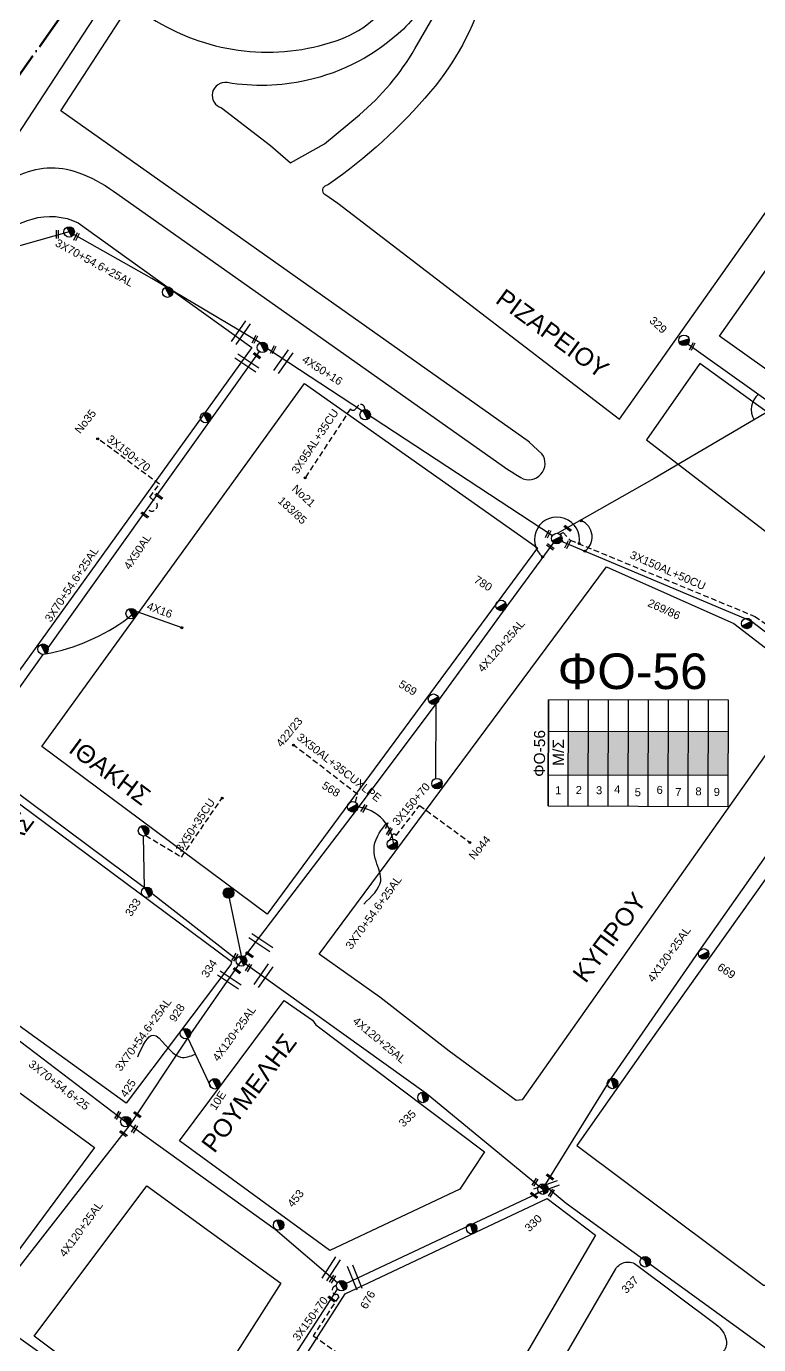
# Model space of a CAD drawing. Header units: millimetres. Extents: x 2999 to 5218, y 1863 to 2903.
# Drawn here: x 4376.2 to 4541, y 2118.5 to 2415.1 of the extents above; entities that cross this region are included whole.
import ezdxf
from ezdxf.enums import TextEntityAlignment as Align

# ---------------------------------------------------------------- set-up
doc = ezdxf.new("R2010")
doc.units = ezdxf.units.MM
doc.header["$LTSCALE"] = 0.5
doc.linetypes.add('ACAD_ISO04W100', pattern=[30, 24, -3, 0, -3])
doc.linetypes.add('DASHED', pattern=[19.05, 12.7, -6.35])
for name, color, linetype in [('Άγνωστα', 7, 'Continuous'), ('Ασφαλειοκιβώτια Χ.Τ 9 αναχωρήσεων', 7, 'Continuous'), ('Γυμνά εναέρια ΧΤ (3Φ)   3x50+35CU', 7, 'Continuous'), ('Γυμνά εναέρια ΧΤ (3Φ)   4x50AL', 7, 'Continuous'), ('Γυμνά εναέρια ΧΤ και ΦΟΠ (3Φ)   4x50+16AL', 7, 'Continuous'), ('Εναέρια παροχή ΧΤ 4x16', 7, 'SYN_LINE'), ('Εναέρια ΧΤ 4Χ120+25AL', 7, 'SYN_LINE'), ('Επιγραφές - Σχήματα', 7, 'Continuous'), ('Καλώδια ΧΤ   3x150+70AL', 7, 'DASHED'), ('Καλώδια ΧΤ   3x150AL+50CU', 7, 'DASHED'), ('Μηχανική τομή', 7, 'Continuous'), ('Στύλος Ξύλινος', 7, 'Continuous'), ('Στύλος Ξύλινος @ 1', 7, 'Continuous'), ('Στύλος ΦΜ', 7, 'Continuous'), ('Στύλος ΦΜ @ 1', 7, 'Continuous'), ('Συνδέσεις', 7, 'Continuous'), ('Συνεστραμμένα ΧΤ   3x70+54.6+25 AL', 7, 'SYN_LINE'), ('Τομή', 7, 'Continuous'), ('Υπόβαθρο ΔΕΗ', 7, 'Continuous'), ('Υπόγεια καλώδια Παροχών ΧΤ   4x50AL', 7, 'DASHED')]:
    doc.layers.add(name, color=color, linetype=linetype)
doc.styles.add('arial', font='ARIAL.TTF')
doc.styles.get("Standard").update_dxf_attribs({"font": 'ARIAL.TTF'})
doc.linetypes.add('SYN_LINE', pattern='A,0.5,-0.0001,["/\\/\\/\\/",Standard,S=0.1,R=0,X=0,Y=-0.05],-0.25', length=0.7501)

# ---------------------------------------------------------------- blocks, each defined once
blk = doc.blocks.new('ΑΣΦΑΛΕΙΟΚΙΒΩΤΙΟ ΥΠΟΣΤΑΘΜΟΥ 9 ΑΝΑΧΩΡΗΣΕΩΝ')
at = {"layer": 'Ασφαλειοκιβώτια Χ.Τ 9 αναχωρήσεων', "ltscale": 40}
for p, q in [((-23.8, 40.36), (24.02, 40.36)), ((-9.72, 40.36), (-9.72, -40.64)), ((9.94, 40.36), (9.94, -40.64)), ((-23.8, 31.36), (24.02, 31.36)), ((-23.8, 22.36), (24.02, 22.36)), ((-23.8, 13.36), (24.02, 13.36)), ((-23.8, 4.36), (24.02, 4.36)), ((-23.8, -4.64), (24.02, -4.64)), ((-23.8, -13.64), (24.02, -13.64)), ((-23.8, -22.64), (24.02, -22.64)), ((-23.8, -31.64), (24.02, -31.64))]:
    blk.add_line(p, q, dxfattribs=at)
at = {"layer": 'Ασφαλειοκιβώτια Χ.Τ 9 αναχωρήσεων'}
blk.add_lwpolyline([(-23.8, -40.64), (24.02, -40.64), (24.02, 40.36), (-23.8, 40.36)], close=True, dxfattribs=at)
for s, p in [('1', (-18.54, 37.25)), ('2', (-18.39, 27.98)), ('3', (-18.45, 18.85)), ('4', (-17.96, 10.67)), ('5', (-19.3, 1.44)), ('6', (-18.25, -8.4)), ('7', (-19.23, -16.79)), ('8', (-18.84, -25.86)), ('9', (-19.09, -34.08))]:
    blk.add_text(s, height=3.6, rotation=270, dxfattribs=at).set_placement(p)
at = {"layer": 'Ασφαλειοκιβώτια Χ.Τ 9 αναχωρήσεων', "ltscale": 40}
for tag, height, p in [('ΟΝΟΜΑ', 5, (-0.16, 44.31)), ('ΚΕΙΜΕΝΟ 1', 2, (17.06, 35.59)), ('ΚΕΙΜΕΝΟ 2', 2, (17.06, 26.88)), ('ΚΕΙΜΕΝΟ 3', 2, (17.06, 17.69)), ('ΚΕΙΜΕΝΟ 4', 2, (17.06, 8.71)), ('ΚΕΙΜΕΝΟ 5', 2, (17.06, -0.13)), ('ΚΕΙΜΕΝΟ 6', 2, (17.06, -9.05)), ('ΚΕΙΜΕΝΟ 7', 2, (17.06, -18.13)), ('ΚΕΙΜΕΝΟ 8', 2, (17.06, -26.85)), ('ΚΕΙΜΕΝΟ 9', 2, (17.06, -35.99)), ('ΣΧ', 2, (-0.1, -42.64))]:
    blk.add_attdef(tag, text='', height=height, dxfattribs=at).set_placement(p, align=Align.MIDDLE_CENTER)
blk = doc.blocks.new('ΜΗΧΑΝΙΚΗ ΤΟΜΗ')
at = {"layer": 'Μηχανική τομή', "ltscale": 40}
for p, q in [((-1.89, 0.78), (1.89, 0.78)), ((1.89, 0), (-1.89, 0))]:
    blk.add_line(p, q, dxfattribs=at)
blk = doc.blocks.new('ΤΟΜΗ')
at = {"layer": 'Τομή', "ltscale": 40}
for p, q in [((-5.68, 0), (5.68, 0)), ((5.68, -2.33), (-5.68, -2.33))]:
    blk.add_line(p, q, dxfattribs=at)
blk = doc.blocks.new('ΥΠΑΡΧΩΝ ΤΣΙΜΕΝΤΕΝΙΟΣ ΣΤΥΛΟΣ')
at = {"layer": 'Στύλος ΦΜ'}
blk.add_hatch(color=7, dxfattribs=at).paths.add_polyline_path([(-1.29, -2.28, 0.574793), (2.62, 0, 0.268822), (1.3, 2.27)])
at = {"layer": 'Στύλος ΦΜ', "color": 7}
blk.add_line((-1.29, -2.28), (1.3, 2.27), dxfattribs=at)
blk.add_circle((0, 0), 2.62, dxfattribs=at)
at = {"layer": 'Στύλος ΦΜ', "flags": 4}
for tag, p in [('ΤΥΠΟΣ', (-4.91, 3.03)), ('ΑΡΙΘΜΟΣ', (-4.68, 8.05))]:
    blk.add_attdef(tag, p, '', height=4, dxfattribs=at)
blk = doc.blocks.new('ΥΠΑΡΧΩΝ ΞΥΛΙΝΟΣ ΣΤΥΛΟΣ')
at = {"layer": 'Στύλος Ξύλινος'}
h = blk.add_hatch(color=7, dxfattribs=at)
h.paths.add_polyline_path([(-2.62, 0, 0.270008), (-1.29, -2.28), (1.3, 2.27, 0.576266)])
h.paths.add_polyline_path([(-1.29, -2.28, 0.574793), (2.62, 0, 0.268822), (1.3, 2.27)])
at = {"layer": 'Στύλος Ξύλινος', "color": 7}
blk.add_line((-1.29, -2.28), (1.3, 2.27), dxfattribs=at)
blk.add_circle((0, 0), 2.62, dxfattribs=at)
at = {"layer": 'Στύλος Ξύλινος', "flags": 4}
for tag, p in [('ΑΡΙΘΜΟΣ', (-4.91, 8.6)), ('ΤΥΠΟΣ', (-4.85, 3.39))]:
    blk.add_attdef(tag, p, '', height=4, dxfattribs=at)
blk = doc.blocks.new('_ΣΥΝΔΕΣΗ')
at = {"layer": 'Συνδέσεις', "linetype": 'SYN_LINE', "ltscale": 40}
blk.add_hatch(color=256, dxfattribs=at).paths.add_polyline_path([(0.5, -0.01, 1), (-0.5, -0.01, 1)])
at = {"layer": 'Συνδέσεις'}
blk.add_circle((0, -0.01), 0.5, dxfattribs=at)

msp = doc.modelspace()

# ---------------------------------------------------------------- hatches: boundary and pattern name
at = {"layer": 'Ασφαλειοκιβώτια Χ.Τ 9 αναχωρήσεων', "ltscale": 40}
for color, points in [(2, [(4498.15, 2256.56), (4498.13, 2246.73), (4502.63, 2246.72), (4502.65, 2256.55)]), (30, [(4502.65, 2256.55), (4502.63, 2246.72), (4507.13, 2246.71), (4507.15, 2256.54)]), (27, [(4507.15, 2256.54), (4507.13, 2246.71), (4511.63, 2246.7), (4511.65, 2256.53)]), (151, [(4511.65, 2256.53), (4511.63, 2246.7), (4516.13, 2246.69), (4516.15, 2256.52)]), (1, [(4516.15, 2256.52), (4516.13, 2246.69), (4520.63, 2246.68), (4520.65, 2256.51)]), (6, [(4520.65, 2256.51), (4520.63, 2246.68), (4525.13, 2246.67), (4525.15, 2256.49)]), (173, [(4525.15, 2256.49), (4525.13, 2246.67), (4529.63, 2246.66), (4529.65, 2256.48)]), (133, [(4529.65, 2256.48), (4529.63, 2246.66), (4534.13, 2246.64), (4534.15, 2256.47)])]:
    msp.add_hatch(color=color, dxfattribs=at).paths.add_polyline_path(points)

# ---------------------------------------------------------------- linework, layer by layer
at = {"layer": 'Άγνωστα', "color": 151, "ltscale": 40}
msp.add_lwpolyline([(4430.48, 2342.61), (4494.58, 2300.52)], dxfattribs=at)
at = {"layer": 'Άγνωστα', "color": 151, "linetype": 'DASHED', "ltscale": 0.2}
for points in [[(4452.43, 2328.91), (4452.33, 2329.36, 0.555891), (4450.99, 2329.83, 0.090429), (4450.35, 2329.09, -0.543871), (4449.13, 2329.04), (4438.98, 2313.54)], [(4458.03, 2232.12), (4458.21, 2232.52, -0.01131), (4458.5, 2233.1, -0.648951), (4459.42, 2233.04), (4464.69, 2239.82), (4476.02, 2231.49)], [(4445.96, 2131.82), (4445.71, 2131.73, 0.722334), (4445.81, 2129.74, -0.544457), (4446.49, 2129.29)]]:
    msp.add_lwpolyline(points, format="xyb", dxfattribs=at)
at = {"layer": 'Άγνωστα', "color": 2, "linetype": 'DASHED', "ltscale": 0.2}
msp.add_lwpolyline([(4403.8, 2306.22, 0.934026), (4405.24, 2308.28, -0.080944), (4404.02, 2309.2), (4406.16, 2312.12), (4392.31, 2322.33)], format="xyb", dxfattribs=at)
at = {"layer": 'Άγνωστα', "color": 151, "linetype": 'DASHED', "ltscale": 0.2}
for points in [[(4450.26, 2240.52), (4450.77, 2242.29), (4436.34, 2253.4)], [(4446.49, 2129.29), (4440.79, 2120.52), (4450.67, 2113.54)]]:
    msp.add_lwpolyline(points, dxfattribs=at)
at = {"layer": 'Γυμνά εναέρια ΧΤ (3Φ)   3x50+35CU', "color": 173, "linetype": 'DASHED', "ltscale": 0.2}
msp.add_lwpolyline([(4403.11, 2233.07), (4411.12, 2228.22), (4420.27, 2241.46)], dxfattribs=at)
at = {"layer": 'Γυμνά εναέρια ΧΤ και ΦΟΠ (3Φ)   4x50+16AL', "color": 133, "ltscale": 40}
msp.add_lwpolyline([(4543.56, 2116.93), (4497.65, 2150.27), (4493.61, 2153.65), (4448.2, 2132.26)], dxfattribs=at)
at = {"layer": 'Εναέρια παροχή ΧΤ 4x16', "color": 2, "ltscale": 10}
msp.add_lwpolyline([(4399.18, 2282, -0.027088), (4400.87, 2283.52), (4411.21, 2279.82)], format="xyb", dxfattribs=at)
at = {"layer": 'Εναέρια παροχή ΧΤ 4x16', "color": 2, "ltscale": 20}
msp.add_lwpolyline([(4387.03, 2275.53), (4387.03, 2275.53)], close=True, dxfattribs=at)
at = {"layer": 'Εναέρια παροχή ΧΤ 4x16', "color": 151, "ltscale": 20}
msp.add_lwpolyline([(4468.34, 2245.89), (4468.39, 2262.7)], dxfattribs=at)
at = {"layer": 'Εναέρια ΧΤ 4Χ120+25AL', "color": 2, "linetype": 'SYN_LINE', "ltscale": 20}
for points in [[(4493.05, 2154.5), (4507.77, 2178.4), (4527.62, 2207.07), (4552.93, 2243.11), (4566.52, 2260.57)], [(4424.62, 2204.84), (4466.16, 2175.06), (4492.45, 2153.49)]]:
    msp.add_lwpolyline(points, dxfattribs=at)
at = {"layer": 'Επιγραφές - Σχήματα', "color": 1, "linetype": 'ACAD_ISO04W100', "lineweight": 60, "ltscale": 0.8}
msp.add_lwpolyline([(5041.82, 2232.51), (4798.19, 2368.57), (4781.43, 2390.55), (4740.07, 2409.38), (4682.54, 2441.8), (4472.55, 2543.03), (4384.7, 2418.33), (4326.09, 2335.44), (4175.84, 2140), (3986.1, 1885.36)], dxfattribs=at)
at = {"layer": 'Επιγραφές - Σχήματα', "ltscale": 0.2}
for centre, radius, start, end in [((4543.72, 2328.91), 4.41, 129.1251, 211.3936), ((4495.58, 2299.65), 5.06, 349.8712, 230.5605), ((4499.55, 2300.24), 3.95, 303.0246, 67.6095)]:
    msp.add_arc(centre, radius, start, end, dxfattribs=at)
at = {"layer": 'Επιγραφές - Σχήματα', "color": 7, "linetype": 'Continuous', "ltscale": 20}
for points in [[(4452.12, 2217.63), (4455.94, 2222.8), (4455.28, 2233), (4457.57, 2235.85), (4456.98, 2234.64)], [(4401.3, 2183.29), (4404.76, 2188.15), (4410.91, 2183.17), (4414.24, 2183.86)]]:
    msp.add_spline(points, degree=3, dxfattribs=at)
at = {"layer": 'Καλώδια ΧΤ   3x150+70AL', "color": 5, "ltscale": 40}
msp.add_lwpolyline([(4419.32, 2089.1), (4437.47, 2117.41), (4446.26, 2130.98)], dxfattribs=at)
at = {"layer": 'Καλώδια ΧΤ   3x150AL+50CU', "color": 1, "linetype": 'SYN_LINE', "ltscale": 20}
msp.add_lwpolyline([(4524.03, 2344.38), (4544.89, 2329.52), (4517.48, 2313.41), (4495.62, 2301.04)], dxfattribs=at)
at = {"layer": 'Καλώδια ΧΤ   3x150AL+50CU', "color": 151, "ltscale": 0.2}
msp.add_lwpolyline([(4496.21, 2300.85), (4496.98, 2301.24), (4498.56, 2299.52), (4540.11, 2282.36), (4570.08, 2261.18), (4572.22, 2261.05, -0.496125), (4573.66, 2258.89, 0.044253)], format="xyb", dxfattribs=at)
at = {"layer": 'Καλώδια ΧΤ   3x150AL+50CU', "color": 1, "linetype": 'Continuous', "ltscale": 0.2}
msp.add_lwpolyline([(4496.67, 2299.48), (4496.9, 2299.14), (4539.33, 2281.3), (4565.74, 2261.13)], dxfattribs=at)
at = {"layer": 'Συνεστραμμένα ΧΤ   3x70+54.6+25 AL', "color": 27, "linetype": 'SYN_LINE', "ltscale": 10}
msp.add_line((4412.56, 2187.44), (4417.74, 2176.41), dxfattribs=at)
at = {"layer": 'Συνεστραμμένα ΧΤ   3x70+54.6+25 AL', "color": 27, "ltscale": 20}
msp.add_line((4432.23, 2144.51), (4446.24, 2132.52), dxfattribs=at)
at = {"layer": 'Συνεστραμμένα ΧΤ   3x70+54.6+25 AL', "color": 30, "ltscale": 20}
msp.add_lwpolyline([(4428.8, 2343.93), (4404.47, 2358.38), (4385.86, 2368.86), (4368.02, 2363.88), (4341.85, 2339.83), (4319.34, 2315.56), (4305.89, 2296.05)], dxfattribs=at)
at = {"layer": 'Συνεστραμμένα ΧΤ   3x70+54.6+25 AL', "color": 2, "ltscale": 20}
for points in [[(4380.37, 2274.27), (4403.12, 2306.1), (4428.65, 2341.92)], [(4363.89, 2251.2), (4380.04, 2273.81)]]:
    msp.add_lwpolyline(points, dxfattribs=at)
at = {"layer": 'Συνεστραμμένα ΧΤ   3x70+54.6+25 AL', "color": 151, "linetype": 'SYN_LINE', "ltscale": 20}
msp.add_lwpolyline([(4424.62, 2204.84), (4450.52, 2238.74), (4468.39, 2262.7), (4483.92, 2284.03), (4495.56, 2299.86)], dxfattribs=at)
at = {"layer": 'Συνεστραμμένα ΧΤ   3x70+54.6+25 AL', "color": 173, "ltscale": 20}
for points in [[(4423.48, 2205.15), (4402.82, 2221.3), (4364.13, 2250.05), (4363.93, 2250.41)], [(4424.63, 2206.02), (4421.95, 2218.97)]]:
    msp.add_lwpolyline(points, dxfattribs=at)
at = {"layer": 'Συνεστραμμένα ΧΤ   3x70+54.6+25 AL', "color": 173, "ltscale": 10}
msp.add_lwpolyline([(4402.82, 2221.3), (4402.61, 2232.94)], dxfattribs=at)
at = {"layer": 'Συνεστραμμένα ΧΤ   3x70+54.6+25 AL', "color": 27, "ltscale": 20}
msp.add_lwpolyline([(4345.95, 2208.25), (4370.18, 2190.25), (4398.63, 2168.67), (4432.23, 2144.51)], dxfattribs=at)
at = {"layer": 'Συνεστραμμένα ΧΤ   3x70+54.6+25 AL', "color": 27, "linetype": 'SYN_LINE', "ltscale": 20}
msp.add_lwpolyline([(4366.62, 2125.7), (4399.58, 2167.98), (4412.56, 2187.44), (4424.62, 2204.84)], dxfattribs=at)
at = {"layer": 'Συνεστραμμένα ΧΤ   3x70+54.6+25 AL', "color": 6, "linetype": 'SYN_LINE', "ltscale": 20}
msp.add_lwpolyline([(4342.48, 2144.2), (4366.62, 2125.7), (4393.24, 2106.79), (4418.74, 2088.07)], dxfattribs=at)
at = {"layer": 'Συνεστραμμένα ΧΤ   3x70+54.6+25 AL', "color": 2, "ltscale": 20}
msp.add_arc((4372.36, 2318.4), 45.21, 280.4216, 306.3776, dxfattribs=at)
at = {"layer": 'Συνεστραμμένα ΧΤ   3x70+54.6+25 AL', "color": 151, "linetype": 'SYN_LINE', "ltscale": 10}
msp.add_arc((4449.8, 2230.46), 9.06, 4.687, 90.943, dxfattribs=at)
at = {"layer": 'Υπόβαθρο ΔΕΗ'}
for points in [[(4435.62, 2384.41), (4443.29, 2388.7), (4451.14, 2395.23, 0.088285), (4463.66, 2410.09), (4470.9, 2422.68), (4473.18, 2432.23), (4473.18, 2441.05, 0.141181), (4468.05, 2458.84, -0.039938), (4461.06, 2477.01, -0.078809), (4458.27, 2504.67), (4461.08, 2514.01, 0.61852), (4459.05, 2515.92), (4426.77, 2471.75)], [(4426.77, 2471.75, 0.673339), (4429.09, 2468.01, -0.055142), (4439.7, 2467.38, 0.065385), (4442.58, 2466.93, -0.149475), (4458.22, 2459.88), (4461.74, 2456.44), (4466.47, 2449.59), (4468.31, 2445.68, -0.090471), (4469.57, 2440.9, -0.096349), (4467.76, 2425.25, -0.127201), (4461.04, 2414.51, -0.135649), (4439.21, 2402.92, -0.096396), (4421.43, 2402.45, 0.948332), (4420.17, 2396.77), (4431.14, 2388.32), (4435.62, 2384.41)], [(4489.41, 2321.52), (4383.96, 2396.11), (4399.23, 2419.47), (4399.59, 2419.86), (4405.47, 2416.3, 0.220945), (4445.93, 2411.85, 0.180003), (4459.43, 2422.81, 0.213315), (4461.67, 2442.58, 0.239117), (4447.71, 2456.78, 0.139574), (4431.82, 2457.53), (4425.14, 2454.82), (4407.65, 2442.03), (4363.87, 2375.01, 0.924794), (4365.01, 2374.13, -0.014175), (4367.08, 2376.29, -0.077684), (4374.26, 2381.46, -0.208222), (4387.81, 2382.26, -0.066881), (4395.85, 2378.01), (4484.58, 2315.42, 0.023303), (4487.45, 2313.59, 0.812457), (4492.2, 2318.93), (4489.37, 2321.54)], [(4479.22, 2422.9, -0.105441), (4467.18, 2400.45, -0.065111), (4444.17, 2379.5, -0.091223), (4443.66, 2379.27, 0.660595), (4443.35, 2377.33), (4446.3, 2375.31), (4509.67, 2326.75), (4543.09, 2374.03), (4602.07, 2332.52), (4606.91, 2335.97), (4607.95, 2347.92), (4648.63, 2395.72), (4665.35, 2441.51)], [(4368.35, 2261.64), (4313.71, 2302.31), (4313.5, 2302.45, -0.329611), (4313.29, 2303.05, -0.059308), (4313.71, 2304), (4349.19, 2353.14), (4354.81, 2349.34), (4364.16, 2362.24, -0.163704), (4377.52, 2371.75, -0.189971), (4387.88, 2370.9), (4398.86, 2363.04), (4426.97, 2342.86), (4375.55, 2271.38), (4368.35, 2261.64)], [(4365.74, 2129.73), (4316.72, 2166.57), (4340.56, 2199.62), (4343.63, 2197.47), (4350.9, 2192.58), (4391.57, 2162.84), (4367.04, 2129.79, -0.47504), (4365.74, 2129.73, -3.02964)], [(4377.96, 2120.39), (4403.3, 2154.2), (4433.47, 2132.35), (4411.04, 2097.18, -0.355816), (4409.58, 2096.69), (4377.96, 2120.39)], [(4493.37, 2151.36), (4504.27, 2143.14), (4477.1, 2096.73), (4477.1, 2095.83), (4501.28, 2076.41), (4481.58, 2043.57), (4421.97, 2087.11, -0.355139), (4421.55, 2088.7), (4447.94, 2129.94), (4493.37, 2151.36)], [(4513.58, 2136.35), (4531.44, 2123.01, -0.178774), (4533.65, 2119.62, -0.222062), (4533.07, 2117), (4511.88, 2085.48), (4510.66, 2084.12, -0.329443), (4504.93, 2082.95), (4488.85, 2095.83, -0.396218), (4488.23, 2100.17), (4508.83, 2135.54, -0.4668), (4513.58, 2136.35, -92.152273)]]:
    msp.add_lwpolyline(points, format="xyb", dxfattribs=at)
for points in [[(4532.12, 2345.44), (4545.14, 2363.88), (4604.97, 2321.64), (4604.97, 2321.45), (4602.5, 2295.37), (4532.12, 2345.44)], [(4598.29, 2258.66), (4601.13, 2286.19), (4527.7, 2339.26), (4515.72, 2322.07), (4598.29, 2258.66)], [(4430.44, 2215.39), (4379.75, 2253.08), (4438.83, 2334.78), (4491.19, 2297.77), (4430.44, 2215.39)], [(4442.11, 2206.34), (4506.71, 2293.49), (4535.4, 2280.73), (4553.51, 2266.82), (4487.74, 2173.56), (4486.43, 2173.44), (4471.37, 2184.54), (4455.73, 2196.67), (4442.11, 2206.34)], [(4500.08, 2163.32), (4542.06, 2131.88), (4543, 2131.88), (4617.63, 2217.27), (4566.48, 2256.96), (4515.95, 2185.95), (4500.08, 2163.32)], [(4398.72, 2172.81), (4347.75, 2209.61), (4372.08, 2242.16), (4422.37, 2204.71), (4422.24, 2204.07), (4398.72, 2172.81)], [(4410.72, 2164.35), (4434.22, 2195.91), (4440.64, 2191.5), (4441.38, 2190.49), (4479.32, 2161.87), (4473.73, 2153.45), (4444.5, 2139.65), (4410.72, 2164.35)]]:
    msp.add_lwpolyline(points, dxfattribs=at)

# ---------------------------------------------------------------- block references
at = {"layer": 'Ασφαλειοκιβώτια Χ.Τ 9 αναχωρήσεων', "xscale": 0.4999999999999999, "yscale": 0.4999999999999999, "zscale": 0.4999999999999999, "rotation": 89.85802013586246}
msp.add_blockref('ΑΣΦΑΛΕΙΟΚΙΒΩΤΙΟ ΥΠΟΣΤΑΘΜΟΥ 9 ΑΝΑΧΩΡΗΣΕΩΝ', (4513.82, 2251.55), dxfattribs=at).add_auto_attribs({'ΟΝΟΜΑ': 'ΦΟ-56'})
at = {"layer": 'Μηχανική τομή'}
for p, xscale, yscale, zscale, rotation in [((4383.4, 2368.34), 0.4999999999999996, 0.4999999999999996, 0.4999999999999996, 91.5201943248876), ((4387.69, 2367.68), 0.4999999999999996, 0.4999999999999996, 0.4999999999999996, 62.72551710385088), ((4427.82, 2344.58), 0.4999999999999996, 0.4999999999999996, 0.4999999999999996, 62.72551710385088), ((4431.94, 2342.26), 0.4999999999999996, 0.4999999999999996, 0.4999999999999996, 62.72551710385088), ((4526.21, 2342.99), 0.4999999999999996, 0.4999999999999996, 0.4999999999999996, 62.72551710385088), ((4428.02, 2340.84), 0.4999999999999994, 0.4999999999999994, 0.4999999999999994, 323.4536695641671), ((4405.93, 2309.2), 0.4999999999999998, 0.4999999999999998, 0.4999999999999998, 323.4536695641672), ((4402.76, 2305.03), 0.5000000000000019, 0.5000000000000019, 0.5000000000000019, 323.4536695641668), ((4493.79, 2300.79), 0.4999999999999996, 0.4999999999999996, 0.4999999999999996, 62.72551710385088), ((4497.89, 2302.04), 0.4999999999999994, 0.4999999999999994, 0.4999999999999994, 323.4536695641671), ((4494, 2297.85), 0.4999999999999994, 0.4999999999999994, 0.4999999999999994, 323.4536695641671), ((4498.14, 2298.43), 0.4999999999999996, 0.4999999999999996, 0.4999999999999996, 62.72551710385088), ((4452.32, 2239.06), 0.4999999999999994, 0.4999999999999994, 0.4999999999999994, 58.8348111286886), ((4458.05, 2233.86), 0.4999999999999994, 0.4999999999999994, 0.4999999999999994, 58.8348111286886), ((4426.32, 2206.09), 0.4999999999999994, 0.4999999999999994, 0.4999999999999994, 323.4536695641671), ((4423.31, 2205.57), 0.4999999999999994, 0.4999999999999994, 0.4999999999999994, 58.8348111286886), ((4426.36, 2203.2), 0.4999999999999994, 0.4999999999999994, 0.4999999999999994, 58.8348111286886), ((4423.51, 2202.52), 0.4999999999999994, 0.4999999999999994, 0.4999999999999994, 323.4536695641671), ((4396.96, 2169.99), 0.4999999999999994, 0.4999999999999994, 0.4999999999999994, 58.8348111286886), ((4401.06, 2170.08), 0.4999999999999994, 0.4999999999999994, 0.4999999999999994, 323.4536695641671), ((4397.96, 2165.8), 0.4999999999999994, 0.4999999999999994, 0.4999999999999994, 323.4536695641671), ((4400.74, 2166.92), 0.4999999999999994, 0.4999999999999994, 0.4999999999999994, 58.8348111286886), ((4493.91, 2156.04), 0.4999999999999994, 0.4999999999999994, 0.4999999999999994, 323.4536695641671), ((4490.82, 2154.96), 0.4999999999999994, 0.4999999999999994, 0.4999999999999994, 58.8348111286886), ((4494.51, 2152.49), 0.4999999999999994, 0.4999999999999994, 0.4999999999999994, 58.8348111286886), ((4490.33, 2151.97), 0.4999999999999994, 0.4999999999999994, 0.4999999999999994, 323.4536695641671), ((4445.27, 2133.14), 0.4999999999999994, 0.4999999999999994, 0.4999999999999994, 58.8348111286886), ((4444.8, 2128.64), 0.4999999999999994, 0.4999999999999994, 0.4999999999999994, 323.4536695641671)]:
    msp.add_blockref('ΜΗΧΑΝΙΚΗ ΤΟΜΗ', p, dxfattribs=dict(at, xscale=xscale, yscale=yscale, zscale=zscale, rotation=rotation))
at = {"layer": 'Στύλος Ξύλινος @ 1', "ltscale": 40, "xscale": 0.4499999999998181, "yscale": 0.4499999999998181, "zscale": 0.4499999999998181}
msp.add_blockref('ΥΠΑΡΧΩΝ ΞΥΛΙΝΟΣ ΣΤΥΛΟΣ', (4421.71, 2220.12), dxfattribs=at)
at = {"layer": 'Στύλος ΦΜ @ 1', "ltscale": 40}
for p, xscale, yscale, zscale, rotation in [((4385.86, 2368.86), 0.4499999999998184, 0.4499999999998184, 0.4499999999998184, 56.80099436645325), ((4408.01, 2355.32), 0.4499999999998184, 0.4499999999998184, 0.4499999999998184, 56.80099436645325), ((4429.33, 2342.88), 0.4499999999998184, 0.4499999999998184, 0.4499999999998184, 56.80099436645325), ((4416.54, 2327.08), 0.4499999999998184, 0.4499999999998184, 0.4499999999998184, 56.80099436645325), ((4452.45, 2327.73), 0.4499999999998184, 0.4499999999998184, 0.4499999999998184, 56.80099436645325), ((4495.56, 2299.87), 0.4499999999998183, 0.4499999999998183, 0.4499999999998183, 326.3057712253537), ((4399.82, 2282.99), 0.4499999999998184, 0.4499999999998184, 0.4499999999998184, 56.80099436645325), ((4538.28, 2280.77), 0.4499999999998183, 0.4499999999998183, 0.4499999999998183, 326.3057712253537), ((4380, 2274.98), 0.4499999999998184, 0.4499999999998184, 0.4499999999998184, 56.80099436645325), ((4468.61, 2244.74), 0.4499999999998183, 0.4499999999998183, 0.4499999999998183, 326.3057712253537), ((4402.59, 2234.12), 0.4499999999998184, 0.4499999999998184, 0.4499999999998184, 56.80099436645325), ((4458.58, 2231.08), 0.4499999999998183, 0.4499999999998183, 0.4499999999998183, 326.3057712253537), ((4508.1, 2177.27), 0.4499999999998183, 0.4499999999998183, 0.4499999999998183, 46.02343482471476), ((4476.41, 2144.61), 0.4499999999998183, 0.4499999999998183, 0.4499999999998183, 46.02343482471476)]:
    msp.add_blockref('ΥΠΑΡΧΩΝ ΤΣΙΜΕΝΤΕΝΙΟΣ ΣΤΥΛΟΣ', p, dxfattribs=dict(at, xscale=xscale, yscale=yscale, zscale=zscale, rotation=rotation))
ref = msp.add_blockref('ΥΠΑΡΧΩΝ ΤΣΙΜΕΝΤΕΝΙΟΣ ΣΤΥΛΟΣ', (4524.17, 2344.47), dxfattribs=dict(at, xscale=0.4499999999998183, yscale=0.4499999999998183, zscale=0.4499999999998183, rotation=317.3022413635038))
ref.add_attrib('ΤΥΠΟΣ', '329', (4516.23, 2348.69), dxfattribs={"layer": 'Στύλος ΦΜ', "height": 1.8, "rotation": 317.3022, "flags": 4})
ref = msp.add_blockref('ΥΠΑΡΧΩΝ ΤΣΙΜΕΝΤΕΝΙΟΣ ΣΤΥΛΟΣ', (4483.04, 2284.81), dxfattribs=dict(at, xscale=0.4499999999998183, yscale=0.4499999999998183, zscale=0.4499999999998183, rotation=328.284201564049))
ref.add_attrib('ΤΥΠΟΣ', '780', (4476.74, 2290.13), dxfattribs={"layer": 'Στύλος ΦΜ', "height": 1.8, "rotation": 328.2842, "flags": 4})
ref = msp.add_blockref('ΥΠΑΡΧΩΝ ΤΣΙΜΕΝΤΕΝΙΟΣ ΣΤΥΛΟΣ', (4467.83, 2263.73), dxfattribs=dict(at, xscale=0.4499999999998183, yscale=0.4499999999998183, zscale=0.4499999999998183, rotation=328.284201564049))
ref.add_attrib('ΤΥΠΟΣ', '569', (4459.81, 2266.62), dxfattribs={"layer": 'Στύλος ΦΜ', "height": 1.8, "rotation": 328.2842, "flags": 4})
ref = msp.add_blockref('ΥΠΑΡΧΩΝ ΤΣΙΜΕΝΤΕΝΙΟΣ ΣΤΥΛΟΣ', (4449.65, 2239.52), dxfattribs=dict(at, xscale=0.4499999999998183, yscale=0.4499999999998183, zscale=0.4499999999998183, rotation=328.284201564049))
ref.add_attrib('ΤΥΠΟΣ', '568', (4442.52, 2243.82), dxfattribs={"layer": 'Στύλος ΦΜ', "height": 1.8, "rotation": 328.2842, "flags": 4})
ref = msp.add_blockref('ΥΠΑΡΧΩΝ ΤΣΙΜΕΝΤΕΝΙΟΣ ΣΤΥΛΟΣ', (4403.33, 2220.29), dxfattribs=dict(at, xscale=0.4499999999998184, yscale=0.4499999999998184, zscale=0.4499999999998184, rotation=56.80099436645325))
ref.add_attrib('ΤΥΠΟΣ', '333', (4399.82, 2214.66), dxfattribs={"layer": 'Στύλος ΦΜ', "height": 1.8, "rotation": 56.801, "flags": 4})
ref = msp.add_blockref('ΥΠΑΡΧΩΝ ΤΣΙΜΕΝΤΕΝΙΟΣ ΣΤΥΛΟΣ', (4528.61, 2206.43), dxfattribs=dict(at, xscale=0.4499999999998183, yscale=0.4499999999998183, zscale=0.4499999999998183, rotation=326.3057712253537))
ref.add_attrib('ΤΥΠΟΣ', '669', (4531.49, 2203.02), dxfattribs={"layer": 'Στύλος ΦΜ', "height": 1.8, "rotation": 326.3058, "flags": 4})
ref = msp.add_blockref('ΥΠΑΡΧΩΝ ΤΣΙΜΕΝΤΕΝΙΟΣ ΣΤΥΛΟΣ', (4424.62, 2204.84), dxfattribs=dict(at, xscale=0.4499999999998184, yscale=0.4499999999998184, zscale=0.4499999999998184, rotation=56.80099436645325))
ref.add_attrib('ΤΥΠΟΣ', '334', (4416.96, 2200.88), dxfattribs={"layer": 'Στύλος ΦΜ', "height": 1.8, "rotation": 56.801, "flags": 4})
ref = msp.add_blockref('ΥΠΑΡΧΩΝ ΤΣΙΜΕΝΤΕΝΙΟΣ ΣΤΥΛΟΣ', (4412.02, 2188.49), dxfattribs=dict(at, xscale=0.4499999999998184, yscale=0.4499999999998184, zscale=0.4499999999998184, rotation=56.80099436645325))
ref.add_attrib('ΤΥΠΟΣ', '928', (4409.71, 2190.92), dxfattribs={"layer": 'Στύλος ΦΜ', "height": 1.8, "rotation": 56.801, "flags": 4})
ref = msp.add_blockref('ΥΠΑΡΧΩΝ ΤΣΙΜΕΝΤΕΝΙΟΣ ΣΤΥΛΟΣ', (4398.62, 2168.67), dxfattribs=dict(at, xscale=0.4499999999998184, yscale=0.4499999999998184, zscale=0.4499999999998184, rotation=56.80099436645325))
ref.add_attrib('ΤΥΠΟΣ', '425', (4398.7, 2173.98), dxfattribs={"layer": 'Στύλος ΦΜ', "height": 1.8, "rotation": 56.801, "flags": 4})
ref = msp.add_blockref('ΥΠΑΡΧΩΝ ΤΣΙΜΕΝΤΕΝΙΟΣ ΣΤΥΛΟΣ', (4418.62, 2177.2), dxfattribs=dict(at, xscale=0.4499999999998184, yscale=0.4499999999998184, zscale=0.4499999999998184, rotation=56.80099436645325))
ref.add_attrib('ΤΥΠΟΣ', '10E', (4418.82, 2171.08), dxfattribs={"layer": 'Στύλος ΦΜ', "height": 1.8, "rotation": 56.801, "flags": 4})
ref = msp.add_blockref('ΥΠΑΡΧΩΝ ΤΣΙΜΕΝΤΕΝΙΟΣ ΣΤΥΛΟΣ', (4465.45, 2174.12), dxfattribs=dict(at, xscale=0.4499999999998184, yscale=0.4499999999998184, zscale=0.4499999999998184, rotation=44.0179864069192))
ref.add_attrib('ΤΥΠΟΣ', '335', (4461.05, 2167.32), dxfattribs={"layer": 'Στύλος ΦΜ', "height": 1.8, "rotation": 44.018, "flags": 4})
ref = msp.add_blockref('ΥΠΑΡΧΩΝ ΤΣΙΜΕΝΤΕΝΙΟΣ ΣΤΥΛΟΣ', (4432.98, 2145.42), dxfattribs=dict(at, xscale=0.4499999999998184, yscale=0.4499999999998184, zscale=0.4499999999998184, rotation=50.7488338832463))
ref.add_attrib('ΤΥΠΟΣ', '453', (4436.16, 2149.23), dxfattribs={"layer": 'Στύλος ΦΜ', "height": 1.8, "rotation": 50.7488, "flags": 4})
ref = msp.add_blockref('ΥΠΑΡΧΩΝ ΤΣΙΜΕΝΤΕΝΙΟΣ ΣΤΥΛΟΣ', (4492.44, 2153.49), dxfattribs=dict(at, xscale=0.4499999999998184, yscale=0.4499999999998184, zscale=0.4499999999998184, rotation=44.0179864069192))
ref.add_attrib('ΤΥΠΟΣ', '330', (4489.38, 2143.75), dxfattribs={"layer": 'Στύλος ΦΜ', "height": 1.8, "rotation": 44.018, "flags": 4})
ref = msp.add_blockref('ΥΠΑΡΧΩΝ ΤΣΙΜΕΝΤΕΝΙΟΣ ΣΤΥΛΟΣ', (4515.44, 2137.14), dxfattribs=dict(at, xscale=0.4499999999998183, yscale=0.4499999999998183, zscale=0.4499999999998183, rotation=46.02343482471476))
ref.add_attrib('ΤΥΠΟΣ', '337', (4511.2, 2129.86), dxfattribs={"layer": 'Στύλος ΦΜ', "height": 1.8, "rotation": 46.0234, "flags": 4})
ref = msp.add_blockref('ΥΠΑΡΧΩΝ ΤΣΙΜΕΝΤΕΝΙΟΣ ΣΤΥΛΟΣ', (4447.14, 2131.76), dxfattribs=dict(at, xscale=0.4499999999998183, yscale=0.4499999999998183, zscale=0.4499999999998183, rotation=60.68122832839109))
ref.add_attrib('ΤΥΠΟΣ', '676', (4452.77, 2126.32), dxfattribs={"layer": 'Στύλος ΦΜ', "height": 1.8, "rotation": 60.6812, "flags": 4})
at = {"layer": 'Συνδέσεις'}
for p, xscale, yscale, zscale in [((4392.28, 2322.31), 0.4500000000000455, 0.4500000000000455, 0.4500000000000455), ((4438.95, 2313.52), 0.4500000000000455, 0.4500000000000455, 0.4500000000000455), ((4501.05, 2303.89), 0.4500000000002728, 0.4500000000002728, 0.4500000000002728), ((4500.57, 2298.77), 0.4500000000002728, 0.4500000000002728, 0.4500000000002728), ((4492.37, 2295.75), 0.4500000000002728, 0.4500000000002728, 0.4500000000002728), ((4501.87, 2297.05), 0.4500000000002728, 0.4500000000002728, 0.4500000000002728), ((4411.21, 2279.82), 0.4500000000002728, 0.4500000000002728, 0.4500000000002728), ((4436.34, 2253.4), 0.4500000000002728, 0.4500000000002728, 0.4500000000002728), ((4420.27, 2241.47), 0.4500000000002728, 0.4500000000002728, 0.4500000000002728), ((4476.02, 2231.5), 0.4500000000002728, 0.4500000000002728, 0.4500000000002728)]:
    msp.add_blockref('_ΣΥΝΔΕΣΗ', p, dxfattribs=dict(at, xscale=xscale, yscale=yscale, zscale=zscale))
at = {"layer": 'Τομή'}
for p, xscale, yscale, zscale, rotation in [((4424, 2346.52), 0.4999999999999998, 0.4999999999999998, 0.4999999999999998, 54.94931210514669), ((4426.16, 2339.83), 0.4999999999999999, 0.4999999999999999, 0.4999999999999999, 326.4013042578985), ((4433.56, 2340.02), 0.4999999999999998, 0.4999999999999998, 0.4999999999999998, 54.94931210514669), ((4429.32, 2209.46), 0.4999999999999999, 0.4999999999999999, 0.4999999999999999, 326.4013042578985), ((4429.09, 2201.89), 0.4999999999999998, 0.4999999999999998, 0.4999999999999998, 54.94931210514669), ((4422.22, 2201.04), 0.4999999999999999, 0.4999999999999999, 0.4999999999999999, 326.4013042578985), ((4493.05, 2154.5), 0.4999999999999999, 0.4999999999999999, 0.4999999999999999, 19.70123705775631), ((4445.3, 2135.22), 0.4999999999999999, 0.4999999999999999, 0.4999999999999999, 237.0851296039152), ((4450.65, 2133.86), 0.4999999999999999, 0.4999999999999999, 0.4999999999999999, 291.901589246342)]:
    msp.add_blockref('ΤΟΜΗ', p, dxfattribs=dict(at, xscale=xscale, yscale=yscale, zscale=zscale, rotation=rotation))

# ---------------------------------------------------------------- texts
at = {"ltscale": 40, "insert": (4495.74, 2274.01), "char_height": 8, "width": 17.8089, "attachment_point": 1, "style": 'arial'}
msp.add_mtext('ΦO-56', dxfattribs=at)
at = {"layer": 'Άγνωστα', "ltscale": 40, "char_height": 1.8, "width": 17.1868, "attachment_point": 1, "style": 'arial'}
for s, insert, rotation in [('4X50+16', (4439.05, 2341.23), 327.4237), ('3X95AL+35CU', (4435.74, 2315.24), 56.2947), ('3X150+70', (4395.27, 2323.35), 321.9682), ('269/86', (4516.57, 2286.37), 335.5968), ('422/23', (4432.24, 2253.93), 50.6888), ('3X50AL+35CUXLPE', (4438, 2256.26), 321.862), ('3X150+70', (4458.39, 2236.29), 49.9266), ('Νο44', (4475.57, 2228.62), 49.9266), ('4X120+25AL', (4515.81, 2200.93), 54.3381), ('3X70+54.6+25AL', (4396.03, 2180.9), 53.9285), ('4X120+25AL', (4417.95, 2183.13), 53.9285), ('4X120+25AL', (4383.49, 2139.13), 53.9285), ('3X150+70', (4435.96, 2120.22), 53.9285)]:
    msp.add_mtext(s, dxfattribs=dict(at, insert=insert, rotation=rotation))
at = {"layer": 'Γυμνά εναέρια ΧΤ (3Φ)   3x50+35CU', "ltscale": 40, "insert": (4409.64, 2230.16), "char_height": 1.8, "width": 17.1868, "attachment_point": 1, "rotation": 56.2947, "style": 'arial'}
msp.add_mtext('3X50+35CU', dxfattribs=at)
at = {"layer": 'Γυμνά εναέρια ΧΤ (3Φ)   4x50AL', "ltscale": 40, "char_height": 1.8, "width": 17.1868, "attachment_point": 1, "style": 'arial'}
for s, insert, rotation in [('4X50AL', (4398, 2293.71), 56.2947), ('3X70+54.6+25AL', (4447.88, 2208.33), 54.2322)]:
    msp.add_mtext(s, dxfattribs=dict(at, insert=insert, rotation=rotation))
at = {"layer": 'Γυμνά εναέρια ΧΤ και ΦΟΠ (3Φ)   4x50+16AL', "ltscale": 40, "insert": (4450.64, 2192.42), "char_height": 1.8, "width": 17.1868, "attachment_point": 1, "rotation": 320.0538, "style": 'arial'}
msp.add_mtext('4X120+25AL', dxfattribs=at)
at = {"layer": 'Εναέρια παροχή ΧΤ 4x16', "ltscale": 20, "insert": (4403.81, 2285.67), "char_height": 1.8, "width": 17.1868, "attachment_point": 1, "rotation": 339.3794, "style": 'arial'}
msp.add_mtext('4X16', dxfattribs=at)
at = {"layer": 'Επιγραφές - Σχήματα', "attachment_point": 1}
for s, insert, char_height, width, rotation in [('ΡΙΖΑΡΕΙΟΥ', (4483.87, 2356.33), 4, 43.6093, 323.8186), ('Μ/Σ', (4494.64, 2248.72), 2.5, 3.2229, 89.858)]:
    msp.add_mtext(s, dxfattribs=dict(at, insert=insert, char_height=char_height, width=width, rotation=rotation))
at = {"layer": 'Επιγραφές - Σχήματα', "ltscale": 40, "char_height": 1.8, "width": 17.1868, "attachment_point": 1, "style": 'arial'}
for s, insert, rotation in [('Νο35', (4386.94, 2324.43), 51.7074), ('Νο21', (4437.05, 2312.18), 317.1813), ('183/85', (4433.88, 2309.48), 317.1813)]:
    msp.add_mtext(s, dxfattribs=dict(at, insert=insert, rotation=rotation))
at = {"layer": 'Επιγραφές - Σχήματα', "char_height": 4, "width": 90.8081, "attachment_point": 1, "style": 'arial'}
for s, insert, rotation in [('ΙΘΑΚΗΣ', (4387.85, 2255.19), 323.5976), ('ΜΑΚΕΔΟΝΙΑΣ', (4353.09, 2209.27), 53.3266), ('ΚΥΠΡΟΥ', (4498.83, 2202.01), 53.3266), ('ΡΟΥΜΕΛΗΣ', (4415.32, 2163.76), 53.3266)]:
    msp.add_mtext(s, dxfattribs=dict(at, insert=insert, rotation=rotation))
at = {"layer": 'Καλώδια ΧΤ   3x150AL+50CU', "ltscale": 0.2, "insert": (4512.56, 2297.2), "char_height": 1.8, "width": 17.1868, "attachment_point": 1, "rotation": 336.2745, "style": 'arial'}
msp.add_mtext('3X150AL+50CU', dxfattribs=at)
at = {"layer": 'Συνεστραμμένα ΧΤ   3x70+54.6+25 AL', "ltscale": 20, "char_height": 1.8, "width": 17.1868, "attachment_point": 1, "style": 'arial'}
for insert, rotation in [((4383.4, 2367.4), 331.3726), ((4380.23, 2281.91), 56.2947)]:
    msp.add_mtext('3X70+54.6+25AL', dxfattribs=dict(at, insert=insert, rotation=rotation))
at = {"layer": 'Συνεστραμμένα ΧΤ   3x70+54.6+25 AL', "ltscale": 40, "insert": (4377.65, 2182.71), "char_height": 1.8, "width": 17.1868, "attachment_point": 1, "rotation": 321.9682, "style": 'arial'}
msp.add_mtext('3X70+54.6+25', dxfattribs=at)
at = {"layer": 'Υπόγεια καλώδια Παροχών ΧΤ   4x50AL', "ltscale": 0.2, "insert": (4477.57, 2270.81), "char_height": 1.8, "width": 17.1868, "attachment_point": 1, "rotation": 48.9911, "style": 'arial'}
msp.add_mtext('4X120+25AL', dxfattribs=at)

doc.saveas('drawing.dxf')
